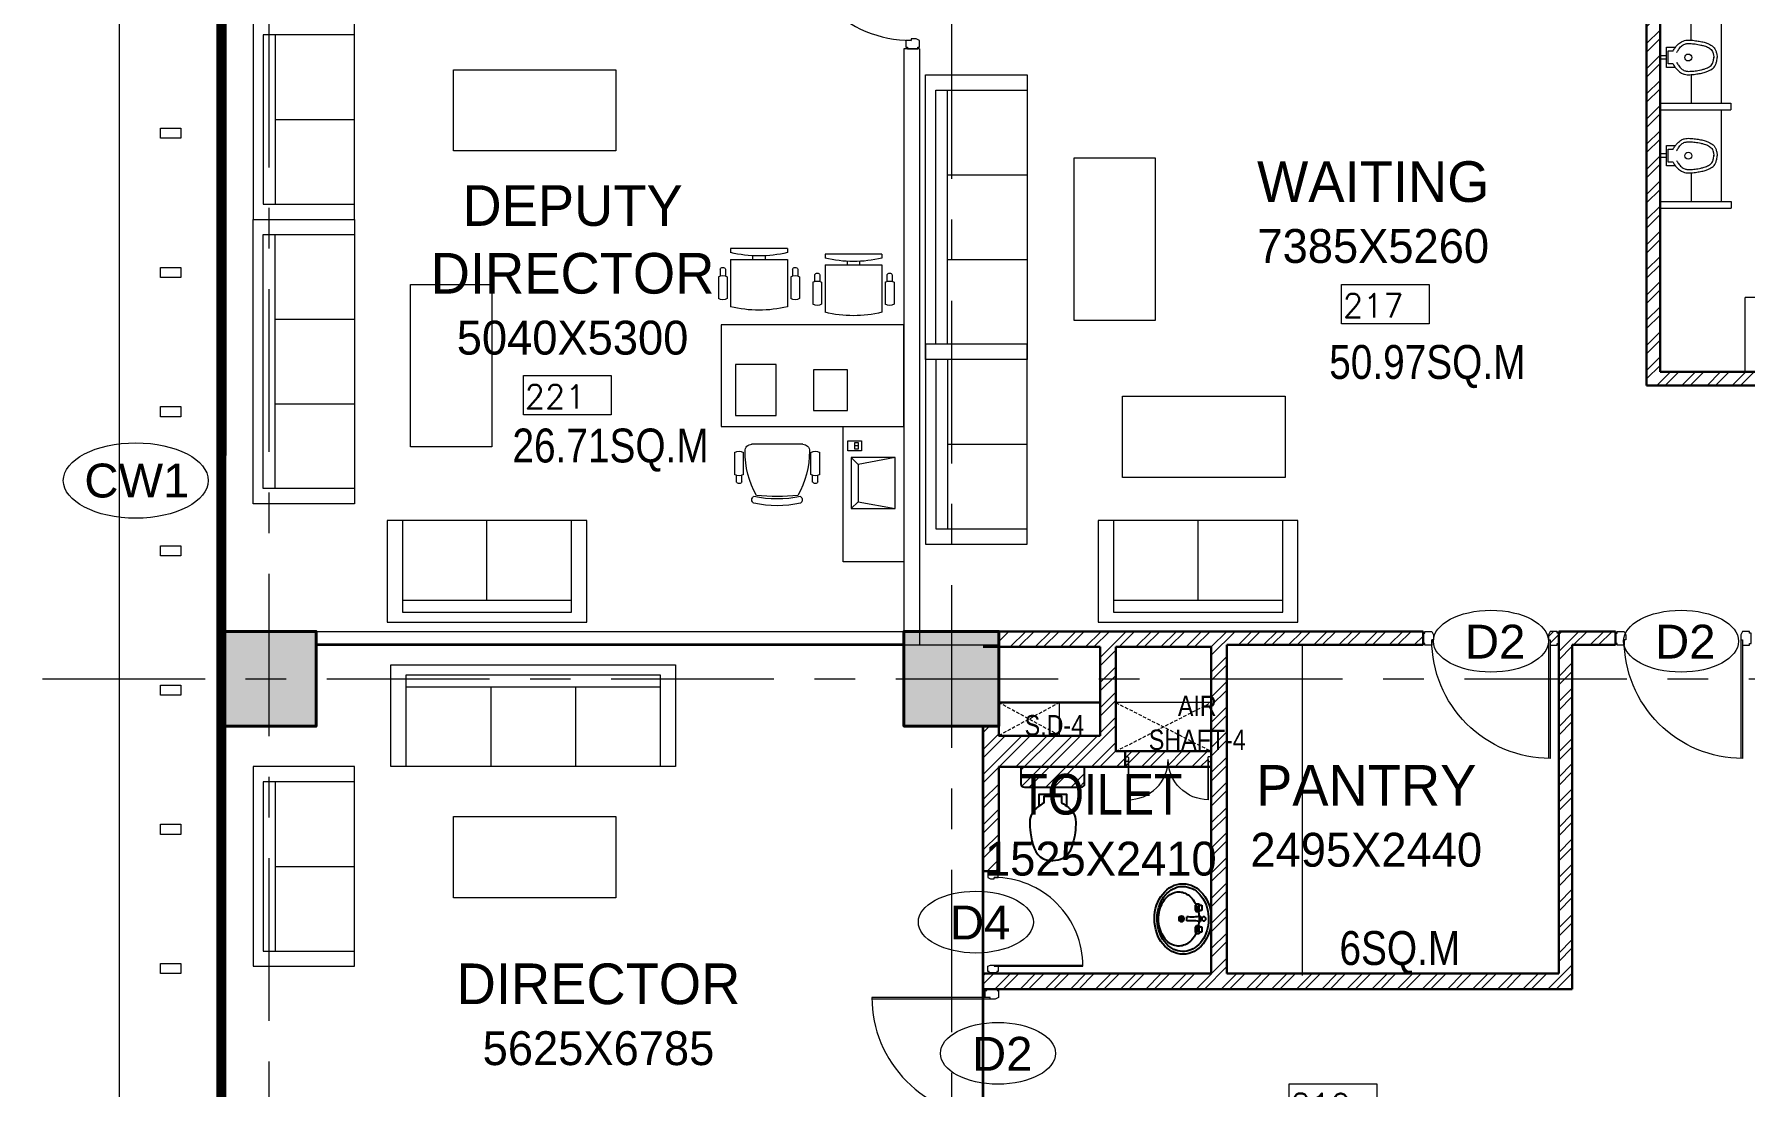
# Model space of a CAD drawing. Header units: millimetres. Extents: x 24487468 to 24959437, y -333213 to 842934.
# Drawn here: x 24713975 to 24726606, y 68689 to 76459 of the extents above; entities that cross this region are included whole.
import ezdxf

# ---------------------------------------------------------------- set-up
doc = ezdxf.new("R2010")
doc.units = ezdxf.units.MM
doc.header["$MEASUREMENT"] = 0
for name, pattern in [('Centreline', [21, 12, -3, 3, -3]), ('DASHED2', [0.375, 0.25, -0.125]), ('HIDDEN', [0.375, 0.25, -0.125])]:
    doc.linetypes.add(name, pattern=pattern)
doc.layers.get('0').update_dxf_attribs({"lineweight": 5})
for name, color, linetype, lineweight in [('A 0.13 dw', 175, 'Continuous', 5), ('A 0.13furniture', 30, 'Continuous', 0), ('A 0.13parapet partition', 32, 'Continuous', 13), ('AREA', 7, 'Continuous', 5), ('COLUMN', 12, 'Continuous', 40), ('FALSE CEILING', 7, 'Continuous', 35), ('Fixture', 181, 'Continuous', 9), ('HACTH', 8, 'Continuous', 0), ('hatch', 9, 'Continuous', 0), ('p1 plan grid lck', 6, 'Continuous', 5), ('room number', 99, 'Continuous', 20), ('text', 7, 'Continuous', 15), ('TEXT ROOM', 3, 'Continuous', 15), ('wall', 53, 'Continuous', 15), ('Wall1', 37, 'Continuous', 30), ('WALL2', 4, 'Continuous', 15), ('win shutters', 140, 'Continuous', 25)]:
    doc.layers.add(name, color=color, linetype=linetype, lineweight=lineweight)
doc.layers.add('A-BTEXT', color=57, linetype='Continuous')
doc.styles.add('arial', font='times.ttf')
doc.styles.add('ATTR', font='romans.shx', dxfattribs={"width": 0.8, "height": 0.48})
doc.styles.add('LABEL', font='arial.ttf', dxfattribs={"height": 18})
doc.styles.add('ordinary', font='arial.ttf')
doc.styles.add('ROMANS', font='romans__.ttf')
doc.styles.add('Tahoma', font='technic_.ttf')

# ---------------------------------------------------------------- blocks, each defined once
blk = doc.blocks.new('column 350')
at = {"layer": 'COLUMN', "ltscale": 100}
h = blk.add_hatch(color=256, dxfattribs=at)
h.dxf.hatch_style = 1
h.paths.add_polyline_path([(1327.5, 1037.5), (627.5, 1037.5), (627.5, 337.5), (1327.5, 337.5)])
blk.add_lwpolyline([(627.5, 1037.5), (1327.5, 1037.5), (1327.5, 337.5), (627.5, 337.5)], close=True, dxfattribs=at)
blk = doc.blocks.new('s11')
at = {"layer": 'A 0.13furniture'}
for p, q in [((-1363, 675), (-1363, 0)), ((-113, 675), (-1363, 675)), ((-113, 0), (-113, 675)), ((-1363, 587), (-1363, 0)), ((-113, 587), (-1363, 587)), ((-738, 587), (-738, 0))]:
    blk.add_line(p, q, dxfattribs=at)
blk.add_lwpolyline([(0, 0), (0, 750), (-1475, 750), (-1475, 0)], close=True, dxfattribs=at)
at = {"layer": 'A 0.13furniture', "style": 'ATTR', "text_generation_flag": 4, "width": 0.8, "flags": 9}
blk.add_attdef('ESTCODE', (0, 750), '', height=0.42, rotation=180, dxfattribs=at)
blk = doc.blocks.new("84'' Sofa-flat-3-flat-1")
at = {"layer": 'A 0.13furniture'}
for p, q in [((-1987.5, -75), (-1987.5, -749.999925)), ((-112.5, -75), (-1987.5, -75)), ((-112.5, -749.999925), (-112.5, -75)), ((-112.5, -162.5), (-1987.5, -162.5)), ((-1362.5, -162.5), (-1362.5, -749.999925)), ((-737.5, -162.5), (-737.5, -749.999925))]:
    blk.add_line(p, q, dxfattribs=at)
blk.add_lwpolyline([(0, -749.999925), (0, 0), (-2100, 0), (-2100, -749.999925)], close=True, dxfattribs=at)
at = {"layer": 'A 0.13furniture', "style": 'ATTR', "text_generation_flag": 4, "width": 0.8, "flags": 9}
blk.add_attdef('ESTCODE', (0, 0), '', height=0.42, rotation=180, dxfattribs=at)
blk = doc.blocks.new('Door1000-flat-3')
at = {"layer": 'A 0.13 dw'}
for p, q in [((-38, 0), (-38, -12)), ((38, 0), (-38, 0)), ((-38, -12), (-50, -12)), ((-50, -12), (-50, -63)), ((-50, -63), (-25, -75)), ((-25, -75), (12, -75)), ((12, -75), (12, -63)), ((12, -63), (50, -63)), ((38, -12), (38, 0)), ((50, -12), (38, -12)), ((50, -63), (50, -12)), ((-50, -937), (-25, -925)), ((-50, -988), (-50, -937)), ((-38, -988), (-50, -988)), ((-38, -1000), (-38, -988)), ((38, -1000), (-38, -1000)), ((-25, -925), (12, -925)), ((12, -925), (12, -937)), ((12, -925), (886, -925)), ((12, -937), (50, -937)), ((12, -937), (886, -937)), ((50, -988), (38, -988)), ((38, -988), (38, -1000)), ((50, -937), (50, -988))]:
    blk.add_line(p, q, dxfattribs=at)
blk.add_lwpolyline([(886, -937), (886, -937, 0.414214), (12, -63)], format="xyb", dxfattribs=at)
blk = doc.blocks.new('*U36')
at = {"layer": 'room number'}
blk.add_lwpolyline([(45.9, 40.4), (45.9, 240.4), (490.9, 240.4), (490.9, 40.4)], close=True, dxfattribs=at)
at = {"layer": 'room number', "style": 'ROMANS'}
blk.add_attdef('ROOM_NUM', (53.1, 72.5), '', height=120, dxfattribs=at)
blk = doc.blocks.new('eg e-flat-1')
at = {"layer": 'Fixture'}
for p, q in [((-349, 195), (-349, -355)), ((851, 195), (851, -355)), ((269, -41), (232, -41)), ((251, -59), (251, -22)), ((851, -355), (-349, -355))]:
    blk.add_line(p, q, dxfattribs=at)
at = {"layer": 'Fixture', "linetype": 'Continuous'}
for points in [[(475, -48, 0.117634), (461, 21, 0.104469), (414, 84, 0.090016), (344, 126, 0.08192), (256, 144, 0.08192), (168, 132, 0.090016), (96, 95, 0.104469), (44, 35, 0.117634), (26, -33, 0.117634), (40, -102, 0.104469), (87, -166, 0.090016), (157, -207, 0.08192), (245, -225, 0.08192), (333, -213, 0.090016), (405, -176, 0.104469), (457, -116, 0.117634)], [(458, -44, 0.118622), (444, 19, 0.104678), (399, 76, 0.089562), (334, 113, 0.081185), (253, 128, 0.081185), (171, 116, 0.089562), (106, 80, 0.104678), (59, 25, 0.118622), (43, -38, 0.118622), (57, -100, 0.104678), (102, -157, 0.089562), (167, -194, 0.081185), (248, -209, 0.081185), (330, -197, 0.089562), (396, -162, 0.104678), (442, -106, 0.118622)], [(387, -42, 0.118283), (377, -1, 0.104607), (348, 37, 0.089718), (305, 61, 0.081436), (252, 70, 0.081436), (198, 62, 0.089718), (155, 39, 0.104607), (124, 2, 0.118283), (114, -39, 0.118283), (124, -80, 0.104607), (153, -118, 0.089718), (196, -142, 0.081436), (249, -152, 0.081436), (303, -143, 0.089718), (346, -120, 0.104607), (377, -83, 0.118283)]]:
    blk.add_lwpolyline(points, format="xyb", close=True, dxfattribs=at)
at = {"layer": 'Fixture'}
for radius in [27.6, 18.4]:
    blk.add_circle((251, -41), radius, dxfattribs=at)
blk = doc.blocks.new('URINAL-flat-2-flat-1')
at = {"layer": 'Fixture'}
for p, q in [((34898, -102606), (34898, -102366)), ((34889, -102468), (34850, -102468)), ((34850, -102492), (34889, -102492))]:
    blk.add_line(p, q, dxfattribs=at)
for points in [[(34803, -102431, 0.015307), (34788, -102408, 0.030235), (34770, -102387, 0.085356), (34740, -102364, 0.063817), (34717, -102355, 0.036492), (34698, -102352, 0.026744), (34678, -102352, 0.018274), (34658, -102353, 0.011125), (34636, -102356, 0.014084), (34600, -102362, 0.025138), (34565, -102370, 0.031939), (34540, -102380, 0.032616), (34523, -102389, 0.107254), (34494, -102415, 0.068619), (34485, -102434, 0.025503), (34482, -102447, 0.015887), (34479, -102459, 0.009468), (34476, -102479)], [(34777, -102444, 0.008503), (34763, -102422, 0.017924), (34752, -102408, 0.030377), (34741, -102396, 0.126288), (34715, -102381, 0.028405), (34706, -102379, 0.02339), (34696, -102377, 0.02717), (34679, -102377, 0.018325), (34660, -102378, 0.011123), (34640, -102380, 0.018446), (34598, -102387, 0.021502), (34573, -102394, 0.022313), (34555, -102400, 0.029677), (34540, -102407, 0.038753), (34528, -102415, 0.155552), (34509, -102442, 0.025477), (34506, -102452, 0.015887), (34504, -102463, 0.009489), (34501, -102482)], [(34803, -102528, -0.015299), (34787, -102551, -0.030229), (34770, -102572, -0.085355), (34740, -102595, -0.063823), (34717, -102604, -0.036496), (34698, -102607, -0.026747), (34678, -102607, -0.018276), (34657, -102606, -0.011126), (34636, -102603, -0.014084), (34600, -102597, -0.025138), (34565, -102589, -0.031939), (34540, -102579, -0.032616), (34523, -102570, -0.107254), (34494, -102543, -0.068619), (34485, -102524, -0.025503), (34482, -102512, -0.015887), (34479, -102499, -0.009468), (34476, -102479)], [(34777, -102515, -0.008503), (34762, -102537, -0.017924), (34752, -102551, -0.030377), (34741, -102563, -0.126288), (34715, -102578, -0.028405), (34706, -102580, -0.02339), (34696, -102582, -0.02717), (34679, -102582, -0.018325), (34660, -102581, -0.011123), (34640, -102579, -0.018446), (34598, -102571, -0.021502), (34573, -102565, -0.022313), (34555, -102559, -0.029677), (34540, -102552, -0.038753), (34528, -102543, -0.155552), (34509, -102516, -0.025477), (34506, -102507, -0.015887), (34504, -102495, -0.009489), (34501, -102476)]]:
    blk.add_lwpolyline(points, format="xyb", dxfattribs=at)
for points in [[(34786, -102405), (34850, -102405), (34850, -102555), (34785, -102555)], [(34803, -102431), (34839, -102431), (34839, -102528), (34803, -102528)]]:
    blk.add_lwpolyline(points, dxfattribs=at)
blk.add_circle((34690, -102479), 25.6, dxfattribs=at)
blk = doc.blocks.new('md1')
at = {"layer": 'A 0.13 dw'}
for p, q in [((-924, 1799), (-936, 1799)), ((-936, 1799), (-936, 1748)), ((-936, 1748), (-911, 1736)), ((-924, 1811), (-924, 1799)), ((-848, 1811), (-924, 1811)), ((-911, 1736), (-874, 1736)), ((-874, 1736), (-874, 1748)), ((-874, 1748), (-836, 1748)), ((-874, 1748), (0, 1748)), ((-874, 1736), (0, 1736)), ((-848, 1799), (-848, 1811)), ((-836, 1799), (-848, 1799)), ((-836, 1748), (-836, 1799)), ((-936, 0), (-911, 12)), ((-936, -51), (-936, 0)), ((-911, 12), (-874, 12)), ((-874, 12), (-874, 0)), ((-874, 12), (0, 12)), ((-874, 0), (-836, 0)), ((-874, 0), (0, 0)), ((-836, 0), (-836, -51)), ((-924, -51), (-936, -51)), ((-924, -63), (-924, -51)), ((-848, -63), (-924, -63)), ((-836, -51), (-848, -51)), ((-848, -51), (-848, -63))]:
    blk.add_line(p, q, dxfattribs=at)
for points in [[(0, 1748), (0, 1748, -0.414214), (-874, 874)], [(0, 0), (0, 0, 0.414214), (-874, 874)]]:
    blk.add_lwpolyline(points, format="xyb", dxfattribs=at)
blk = doc.blocks.new('toiletss')
at = {"ltscale": 100}
h = blk.add_hatch(dxfattribs=at)
h.set_pattern_fill('ANSI32', color=256, scale=350)
h.set_pattern_definition([(45, (24728056.86, 75780.51), (-92.808, 92.808), []), (45, (24728118.73, 75780.51), (-92.808, 92.808), [])])
h.paths.add_polyline_path([(24730644, 77581), (24725470, 77581), (24725470, 73981), (24727398, 73981), (24727398, 74081), (24725570, 74081), (24725570, 77466), (24726920, 77466), (24726920, 75836), (24727035, 75836), (24727035, 77466), (24727546, 77466), (24728514, 77466), (24728514, 77066), (24727785, 77066), (24727785, 76951), (24728399, 76951), (24728399, 75951), (24727785, 75951), (24727785, 75836), (24728399, 75836), (24728399, 73981), (24728629, 73981), (24728629, 75836), (24728779, 75836), (24728779, 75951), (24728629, 75951), (24728629, 77351), (24729529, 77351), (24729529, 75836), (24729644, 75836), (24729644, 77351), (24730544, 77351), (24730544, 75951), (24730394, 75951), (24730394, 75836), (24730544, 75836), (24730544, 74081), (24729629, 74081), (24729629, 73981), (24730644, 73981)])
at = {"layer": 'A 0.13parapet partition', "linetype": 'Continuous', "extrusion": (-7.45024e-07, 7.45024e-07, 1)}
for p, q in [((24725570, 76791, 0), (24726094, 76791, 0)), ((24725570, 76741, 0), (24726094, 76741, 0)), ((24725568, 76066, 0), (24726092, 76066, 0)), ((24725568, 76016, 0), (24726092, 76016, 0)), ((24725570, 75340), (24726094, 75340, 0)), ((24725570, 75290, 0), (24726094, 75290, 0))]:
    blk.add_line(p, q, dxfattribs=at)
at = {"layer": 'A 0.13parapet partition', "linetype": 'Continuous'}
for p, q in [((24726094, 76741, 0), (24726094, 76791, 0)), ((24726092, 76066, 0), (24726092, 76016, 0)), ((24726094, 75340, 0), (24726094, 75290, 0))]:
    blk.add_line(p, q, dxfattribs=at)
at = {"layer": 'Fixture', "extrusion": (-7.45024e-07, 7.45024e-07, 1)}
for p, q in [((24726024, 76791, 0), (24726024, 77466)), ((24725799, 76530, 0), (24725799, 76741, 0)), ((24726024, 76066, 0), (24726024, 76741, 0)), ((24726024, 75341, 0), (24726024, 76016, 0))]:
    blk.add_line(p, q, dxfattribs=at)
at = {"layer": 'Fixture', "extrusion": (-7.45024e-07, -7.45024e-07, 1)}
for p, q in [((24725799, 77000, 0), (24725799, 76790, 0)), ((24725799, 76275, 0), (24725799, 76065, 0)), ((24725799, 75550, 0), (24725799, 75340, 0))]:
    blk.add_line(p, q, dxfattribs=at)
at = {"layer": 'HACTH', "linetype": 'DASHED2', "ltscale": 100}
for p, q in [((24727035, 77466), (24727546, 77066)), ((24727035, 77066), (24727546, 77466)), ((24728186, 77066), (24728514, 77466)), ((24728514, 77066), (24728186, 77466))]:
    blk.add_line(p, q, dxfattribs=at)
for points in [[(24727035, 77466), (24727546, 77466), (24727546, 77066), (24727035, 77066)], [(24728186, 77466), (24728186, 77066), (24728514, 77066), (24728514, 77466)]]:
    blk.add_lwpolyline(points, close=True, dxfattribs=at)
at = {"layer": 'Wall1', "ltscale": 100}
for p, q in [((24725470, 77581), (24725470, 73981)), ((24725470, 77581), (24730644, 77581)), ((24730644, 73981), (24730644, 77581)), ((24725570, 77466), (24725570, 74081)), ((24725570, 77466), (24726920, 77466)), ((24726920, 75836), (24726920, 77466)), ((24727035, 75836), (24727035, 77466)), ((24727035, 77466), (24728514, 77466)), ((24728514, 77466), (24728514, 77066)), ((24728629, 75951), (24728629, 77351)), ((24728629, 77351), (24729529, 77351)), ((24728629, 77351), (24728629, 75951)), ((24729529, 75836), (24729529, 77351)), ((24729644, 75836), (24729644, 77351)), ((24729644, 77351), (24730544, 77351)), ((24730544, 75951), (24730544, 77351)), ((24728514, 77066), (24727035, 77066)), ((24728399, 77066), (24728399, 77066)), ((24728399, 76951), (24728399, 75951)), ((24727035, 75951), (24727035, 75951)), ((24728399, 75951), (24727785, 75951)), ((24727785, 75836), (24727785, 75951)), ((24728629, 75951), (24728779, 75951)), ((24728779, 75836), (24728779, 75951)), ((24730394, 75836), (24730394, 75951)), ((24730394, 75951), (24730544, 75951)), ((24727035, 75836), (24726920, 75836)), ((24728399, 75836), (24727785, 75836)), ((24728399, 75836), (24728399, 73981)), ((24728629, 75836), (24728779, 75836)), ((24728629, 75836), (24728629, 73981)), ((24729529, 75836), (24729644, 75836)), ((24730394, 75836), (24730544, 75836)), ((24730544, 74081), (24730544, 75836)), ((24725570, 74081), (24727398, 74081)), ((24727398, 74081), (24727398, 73981)), ((24728514, 74081), (24728514, 74081)), ((24729629, 74081), (24730544, 74081)), ((24729629, 74081), (24729629, 73981)), ((24725470, 73981), (24727398, 73981)), ((24728399, 73981), (24728629, 73981)), ((24728514, 73981), (24728629, 73981)), ((24729629, 73981), (24730644, 73981))]:
    blk.add_line(p, q, dxfattribs=at)
at = {"layer": 'Wall1'}
for p, q in [((24727785, 76951), (24727785, 77066)), ((24728399, 76951), (24727035, 76951))]:
    blk.add_line(p, q, dxfattribs=at)
at = {"layer": 'A 0.13 dw', "yscale": 0.7499724901504765, "zscale": 0.7499724901504765}
for p, xscale, rotation in [((24727785, 75878), -0.7499724901504765, 270), ((24728779, 75878), 0.7499724901504765, 90), ((24730394, 75878), -0.7499724901504765, 270)]:
    blk.add_blockref('Door1000-flat-3', p, dxfattribs=dict(at, xscale=xscale, rotation=rotation))
at = {"layer": 'A 0.13 dw', "rotation": 90}
blk.add_blockref('Door1000-flat-3', (24727399, 74033), dxfattribs=at)
at = {"layer": 'A 0.13 dw', "xscale": -1, "rotation": 270}
blk.add_blockref('Door1000-flat-3', (24729629, 74033), dxfattribs=at)
at = {"layer": 'Fixture', "extrusion": (-7.45024e-07, 7.45024e-07, 1), "rotation": 180.0000026638957}
for p in [(24760468, -25352, -18), (24760468, -26077, -18), (24760468, -26802, -18)]:
    blk.add_blockref('URINAL-flat-2-flat-1', p, dxfattribs=at)
at = {"layer": 'wall', "rotation": 270}
blk.add_blockref('eg e-flat-1', (24730349, 74941), dxfattribs=at)
at = {"layer": 'wall', "xscale": -1, "rotation": 180}
blk.add_blockref('eg e-flat-1', (24726548, 74275), dxfattribs=at)
at = {"layer": 'WALL2', "xscale": -0.4001994771859112, "yscale": 0.4001994771859112, "zscale": 0.4001994771859112, "rotation": 90}
blk.add_blockref('md1', (24727760, 76655), dxfattribs=at)
blk = doc.blocks.new('Production Armchair 1-flat-3-flat-1')
at = {"layer": 'A 0.13furniture'}
for p, q in [((175, 302), (224, 302)), ((175, 262), (225, 262)), ((231, 315), (393, 315)), ((231, 250), (393, 250)), ((454, 189), (454, -188)), ((231, -248), (393, -248)), ((175, -261), (225, -261)), ((175, -300), (224, -300)), ((231, -313), (393, -313))]:
    blk.add_line(p, q, dxfattribs=at)
for centre, radius, start, end in [((185, 282), 21.8, 114.8953, 245.3358), ((284, 282), 62.8, 148.9511, 211.0489), ((340, 282), 62.8, 328.9511, 31.0489), ((804, 0), 804, 167.6021, 192.3979), ((44, 156), 30.3, 34.2916, 145.7084), ((854, 0), 804, 167.6021, 192.3979), ((1965, 0), 1896, 175.3453, 184.606), ((402, -433), 672, 89.8784, 119.0931), ((405, 190), 48.9, 359.252, 92.1864), ((44, -156), 30.3, 214.2902, 325.7098), ((402, 435), 672, 240.894, 270.1219), ((284, -281), 62.8, 148.9511, 211.0489), ((340, -281), 62.8, 328.9511, 31.0489), ((405, -188), 48.9, 267.8132, 0.748), ((185, -280), 21.8, 114.6645, 245.1044)]:
    blk.add_arc(centre, radius, start, end, dxfattribs=at)
at = {"layer": 'A 0.13furniture', "style": 'ATTR', "text_generation_flag": 4, "width": 0.8, "flags": 9}
blk.add_attdef('ESTCODE', (0, 0), '', height=0.126, rotation=270, dxfattribs=at)
blk = doc.blocks.new('Executive Armchair 1-flat-5-flat-1')
at = {"layer": 'A 0.13furniture'}
for p, q in [((-207.9205, 299.7425), (-369.9195, 299.7425)), ((-152.609, 286.8125), (-201.71775, 286.7925)), ((-80.00175, 209.8875), (-430.05475, 209.8875)), ((-207.9205, 234.94), (-369.9195, 234.94)), ((-152.68875, 247.275), (-200.6105, 247.28)), ((-80.00175, -209.89), (-80.00175, 209.8875)), ((0, 210), (-30.0025, 210)), ((0, 210), (0, -210)), ((-53.85975, 45), (-80.00175, 45)), ((-80.00175, -45), (-53.8405, -45)), ((-80.00175, -209.89), (-430.001, -209.89)), ((-207.9205, -234.9425), (-369.9195, -234.9425)), ((-152.68875, -247.2775), (-200.6105, -247.2825)), ((0, -210), (-30.0025, -210)), ((-207.9205, -299.745), (-369.9195, -299.745)), ((-152.609, -286.815), (-201.71775, -286.795))]:
    blk.add_line(p, q, dxfattribs=at)
for centre, radius, start, end in [((-316.09875, 267.3425), 62.82115, 148.951400001, 211.048700002), ((-261.74125, 267.3425), 62.82123, 328.951400001, 31.04859), ((-161.7745, 267.0625), 21.77348, 294.664000001, 65.104889999), ((439.44675, 0.11), 894.44925, 166.435999999, 193.5788), ((839.5795, 0), 894.58, 166.423299999, 193.576700001), ((-316.099, -267.3425), 62.821, 148.951299998, 211.048700002), ((-261.741, -267.3425), 62.821, 328.951299998, 31.04867), ((-161.7745, -267.065), 21.77342, 294.894900003, 65.336150001)]:
    blk.add_arc(centre, radius, start, end, dxfattribs=at)
at = {"layer": 'A 0.13furniture', "style": 'ATTR', "text_generation_flag": 4, "width": 0.8, "flags": 9}
blk.add_attdef('ESTCODE', (0, 0), '', height=0.1199, rotation=90, dxfattribs=at)
blk = doc.blocks.new('Executive Armchair 1-flat-6-flat-1')
at = {"layer": 'A 0.13furniture'}
for p, q in [((-207.9205, 299.7425), (-369.9195, 299.7425)), ((-152.609, 286.8125), (-201.71775, 286.7925)), ((-80.00175, 209.8875), (-430.05475, 209.8875)), ((-207.9205, 234.94), (-369.9195, 234.94)), ((-152.68875, 247.275), (-200.6105, 247.28)), ((-80.00175, -209.89), (-80.00175, 209.8875)), ((0, 210), (-30.0025, 210)), ((0, 210), (0, -210)), ((-53.85975, 45), (-80.00175, 45)), ((-80.00175, -45), (-53.8405, -45)), ((-80.00175, -209.89), (-430.001, -209.89)), ((-207.9205, -234.9425), (-369.9195, -234.9425)), ((-152.68875, -247.2775), (-200.6105, -247.2825)), ((0, -210), (-30.0025, -210)), ((-207.9205, -299.745), (-369.9195, -299.745)), ((-152.609, -286.815), (-201.71775, -286.795))]:
    blk.add_line(p, q, dxfattribs=at)
for centre, radius, start, end in [((-316.09875, 267.3425), 62.82115, 148.951400001, 211.048700002), ((-261.74125, 267.3425), 62.82123, 328.951400001, 31.04859), ((-161.7745, 267.0625), 21.77348, 294.664000001, 65.104889999), ((439.44675, 0.11), 894.44925, 166.435999999, 193.5788), ((839.5795, 0), 894.58, 166.423299999, 193.576700001), ((-316.099, -267.3425), 62.821, 148.951299998, 211.048700002), ((-261.741, -267.3425), 62.821, 328.951299998, 31.04867), ((-161.7745, -267.065), 21.77342, 294.894900003, 65.336150001)]:
    blk.add_arc(centre, radius, start, end, dxfattribs=at)
at = {"layer": 'A 0.13furniture', "style": 'ATTR', "text_generation_flag": 4, "width": 0.8, "flags": 9}
blk.add_attdef('ESTCODE', (0, 0), '', height=0.1199, rotation=90, dxfattribs=at)
blk = doc.blocks.new('ASD-flat-1-flat-1')
at = {"layer": 'A 0.13furniture'}
for p, q in [((552383, -73628), (551383, -73628)), ((551383, -73628), (551383, -74078)), ((551777, -74017), (551777, -73692)), ((551827, -73967), (551777, -73692)), ((551777, -73692), (552152, -73692)), ((552152, -73692), (552102, -73967)), ((552152, -73692), (552152, -74017)), ((551777, -74017), (551827, -73967)), ((552152, -74017), (551777, -74017)), ((552102, -73967), (551827, -73967)), ((552102, -73967), (552152, -74017)), ((552202, -73942), (552202, -74042)), ((552277, -73942), (552202, -73942)), ((552214, -73967), (552214, -73992)), ((552264, -73967), (552214, -73967)), ((552214, -73992), (552264, -73992)), ((552239, -73967), (552239, -73992)), ((552264, -73992), (552264, -73967)), ((552277, -74042), (552277, -73942)), ((551383, -74078), (552383, -74078)), ((552202, -74042), (552277, -74042))]:
    blk.add_line(p, q, dxfattribs=at)
for points in [[(553133, -73628), (553133, -74978), (552383, -74978), (552383, -73628)], [(552801, -74296), (552501, -74296), (552501, -74046), (552801, -74046)], [(552839, -74871), (552464, -74871), (552464, -74571), (552839, -74571)]]:
    blk.add_lwpolyline(points, close=True, dxfattribs=at)
for name, p in [('Executive Armchair 1-flat-6-flat-1', (553655, -74001)), ('Production Armchair 1-flat-3-flat-1', (551797, -74565)), ('Executive Armchair 1-flat-5-flat-1', (553696, -74699))]:
    blk.add_blockref(name, p, dxfattribs=at)
at = {"layer": 'A 0.13furniture', "style": 'ATTR', "width": 0.8, "flags": 9}
blk.add_attdef('ESTCODE', (551777, -73692), '', height=0.00147, dxfattribs=at)
blk = doc.blocks.new('charpi western plan with cistern')
at = {"linetype": 'Continuous'}
for p, q in [((-16, 202), (-16, 150)), ((16, 150), (16, 202))]:
    blk.add_line(p, q, dxfattribs=at)
for points in [[(100, 288), (100, 202), (-100, 202), (-100, 288)], [(65, 265), (65, 217), (-65, 217), (-65, 265)]]:
    blk.add_lwpolyline(points, dxfattribs=at)
blk.add_lwpolyline([(235, 125, 0.414214), (210, 150), (210, 150), (-210, 150), (-210, 150, 0.414214), (-235, 125), (-235, 125), (-235, 0), (235, 0)], format="xyb", close=True, dxfattribs=at)
for points in [[(-65, 265), (-153, 341), (-164, 486), (-73, 677), (0, 694)], [(65, 265), (153, 341), (165, 486), (73, 677), (0, 694)]]:
    blk.add_spline(points, degree=3)
blk = doc.blocks.new('sdtgkljb m')
at = {"layer": 'A-BTEXT'}
for p, q in [((1275.93, 1572.36), (1275.94, 1574.36)), ((1276.43, 1572.36), (1275.93, 1572.36)), ((1275.94, 1574.36), (1276.44, 1574.36)), ((1276.44, 1574.86), (1276.43, 1571.86)), ((1276.43, 1571.86), (1277.43, 1571.85)), ((1277.44, 1574.85), (1276.44, 1574.86)), ((1277.44, 1574.35), (1277.43, 1572.35)), ((1277.43, 1572.35), (1278.43, 1572.35)), ((1277.43, 1571.85), (1277.43, 1572.35)), ((1277.44, 1574.35), (1277.44, 1574.85)), ((1278.44, 1574.35), (1277.44, 1574.35)), ((1278.43, 1572.35), (1278.44, 1574.35)), ((1270.14, 1569.35), (1270.84, 1568.64)), ((1271.02, 1570.13), (1270.15, 1569.27)), ((1270.25, 1569.77), (1271.27, 1568.74)), ((1271.38, 1569.96), (1270.32, 1568.91)), ((1270.51, 1570.04), (1271.54, 1569.01)), ((1271.6, 1569.65), (1270.63, 1568.69)), ((1270.94, 1570.14), (1271.64, 1569.44)), ((1271.59, 1569.11), (1271.17, 1568.69)), ((1272.92, 1570.12), (1272.92, 1568.62)), ((1275.9, 1564.36), (1275.91, 1566.36)), ((1275.91, 1566.36), (1276.41, 1566.36)), ((1276.41, 1566.86), (1276.4, 1563.86)), ((1277.41, 1566.85), (1276.41, 1566.86)), ((1277.41, 1566.35), (1277.4, 1564.35)), ((1277.41, 1566.35), (1277.41, 1566.85)), ((1278.41, 1566.35), (1277.41, 1566.35)), ((1277.92, 1568.35), (1277.92, 1570.35)), ((1277.92, 1569.6), (1277.92, 1569.1)), ((1278.42, 1569.6), (1277.92, 1569.6)), ((1277.92, 1569.1), (1278.42, 1569.1)), ((1278.4, 1564.35), (1278.41, 1566.35)), ((1278.42, 1569.1), (1278.42, 1569.6)), ((1276.4, 1564.36), (1275.9, 1564.36)), ((1276.4, 1563.86), (1277.4, 1563.85)), ((1277.4, 1563.85), (1277.4, 1564.35)), ((1277.4, 1564.35), (1278.4, 1564.35))]:
    blk.add_line(p, q, dxfattribs=at)
for centre, radius in [((1270.89, 1569.39), 1), ((1270.89, 1569.39), 0.75), ((1279.17, 1569.39), 0.75)]:
    blk.add_circle(centre, radius, dxfattribs=at)
for centre, start, end in [((1274.84, 1582.63), 261.27228, 284.08628), ((1274.76, 1556.1), 75.54745, 98.36168)]:
    blk.add_arc(centre, 12.66, start, end, dxfattribs=at)
at = {"layer": 'A-BTEXT', "extrusion": (0, 0, -1)}
blk.add_ellipse((1271.42, 1569.42), major_axis=(0.04, 13), ratio=0.807692, start_param=3.141593, end_param=9.424778, dxfattribs=at)
at = {"layer": 'A-BTEXT'}
for points, knots in [([(1271.38, 1557.42), (1270.64, 1557.42), (1269.9, 1557.53), (1268.13, 1558.07), (1267.12, 1558.63), (1265.28, 1560.15), (1264.46, 1561.13), (1263.13, 1563.38), (1262.62, 1564.66), (1261.99, 1567.38), (1261.86, 1568.81), (1262.02, 1571.64), (1262.3, 1573.04), (1263.22, 1575.62), (1263.86, 1576.8), (1265.42, 1578.8), (1266.33, 1579.63), (1268.3, 1580.83), (1269.35, 1581.21), (1271.5, 1581.5), (1272.59, 1581.41), (1274.69, 1580.77), (1275.71, 1580.22), (1277.54, 1578.7), (1278.36, 1577.73), (1279.7, 1575.48), (1280.21, 1574.19), (1280.85, 1571.48), (1280.97, 1570.05), (1280.82, 1567.22), (1280.55, 1565.82), (1279.63, 1563.24), (1278.99, 1562.06), (1277.44, 1560.05), (1276.53, 1559.22), (1274.56, 1558.02), (1273.5, 1557.64), (1272.08, 1557.44), (1271.73, 1557.42), (1271.38, 1557.42)], [0, 0, 0, 0, 0.239071, 0.239071, 0.587936, 0.587936, 0.9368, 0.9368, 1.285665, 1.285665, 1.63453, 1.63453, 1.983394, 1.983394, 2.332259, 2.332259, 2.681124, 2.681124, 3.029988, 3.029988, 3.378853, 3.378853, 3.727717, 3.727717, 4.076582, 4.076582, 4.425447, 4.425447, 4.774311, 4.774311, 5.123176, 5.123176, 5.472041, 5.472041, 5.820905, 5.820905, 6.16977, 6.16977, 6.283185, 6.283185, 6.283185, 6.283185]), ([(1269.89, 1559.42), (1269.17, 1559.43), (1268.46, 1559.57), (1267.05, 1560.14), (1266.35, 1560.58), (1265.06, 1561.76), (1264.46, 1562.51), (1263.47, 1564.23), (1263.07, 1565.22), (1262.54, 1567.32), (1262.41, 1568.44), (1262.43, 1570.67), (1262.59, 1571.78), (1263.16, 1573.86), (1263.58, 1574.83), (1264.61, 1576.52), (1265.22, 1577.24), (1266.53, 1578.38), (1267.23, 1578.79), (1268.65, 1579.32), (1269.37, 1579.44), (1270.8, 1579.4), (1271.51, 1579.24), (1272.92, 1578.63), (1273.61, 1578.17), (1274.89, 1576.96), (1275.48, 1576.2), (1276.45, 1574.44), (1276.83, 1573.44), (1277.33, 1571.33), (1277.44, 1570.2), (1277.38, 1567.98), (1277.21, 1566.87), (1276.6, 1564.8), (1276.17, 1563.85), (1275.12, 1562.19), (1274.5, 1561.49), (1273.18, 1560.39), (1272.47, 1559.99), (1271.14, 1559.53), (1270.51, 1559.42), (1269.89, 1559.42)], [0, 0, 0, 0, 0.316111, 0.316111, 0.632222, 0.632222, 0.948333, 0.948333, 1.264445, 1.264445, 1.580556, 1.580556, 1.896667, 1.896667, 2.212778, 2.212778, 2.528889, 2.528889, 2.845, 2.845, 3.161111, 3.161111, 3.477223, 3.477223, 3.793334, 3.793334, 4.109445, 4.109445, 4.425556, 4.425556, 4.741667, 4.741667, 5.057778, 5.057778, 5.373889, 5.373889, 5.690001, 5.690001, 6.006112, 6.006112, 6.283185, 6.283185, 6.283185, 6.283185])]:
    blk.add_open_spline(points, degree=3, knots=knots, dxfattribs=at)

msp = doc.modelspace()

# ---------------------------------------------------------------- hatches: boundary and pattern name
at = {"layer": 'hatch', "ltscale": 100}
h = msp.add_hatch(dxfattribs=at)
h.set_pattern_fill('ANSI32', color=256, scale=350)
h.set_pattern_definition([(45, (24723317.27, 70730.5), (-92.808, 92.808), []), (45, (24723379.15, 70730.5), (-92.808, 92.808), [])])
edge = h.paths.add_edge_path()
edge.add_line((24721961.6, 71935.5), (24722666.4, 71935.5))
edge.add_line((24722666.4, 71935.5), (24722666.4, 69949.5))
edge.add_ellipse((24722457, 69927.8), major_axis=(-0.8, 260.2), ratio=0.8076923, start_angle=264.91502, end_angle=274.63154, ccw=False)
edge.add_line((24722666.4, 69905.4), (24722666.4, 69525.5))
edge.add_line((24722666.4, 69525.5), (24720982.1, 69525.5))
edge.add_line((24720982.1, 69525.5), (24720982.1, 69410.5))
edge.add_line((24720982.1, 69410.5), (24721008.8, 69410.5))
edge.add_line((24721008.8, 69410.5), (24721008.8, 69410.5))
edge.add_line((24721008.8, 69410.5), (24721084.8, 69410.5))
edge.add_line((24721084.8, 69410.5), (24722781.4, 69410.5))
edge.add_line((24722781.4, 69410.5), (24725332.3, 69410.5))
edge.add_line((24725332.3, 69410.5), (24725332.3, 71950.5))
edge.add_line((24725332.3, 71950.5), (24725652.4, 71950.5))
edge.add_line((24725652.4, 71950.5), (24725652.4, 72050.5))
edge.add_line((24725652.4, 72050.5), (24725232.3, 72050.5))
edge.add_line((24725232.3, 72050.5), (24725232.3, 71961.3))
edge.add_line((24725232.3, 71961.3), (24725232.3, 71961.3))
edge.add_line((24725232.3, 71961.3), (24725232.3, 72037.3))
edge.add_line((24725232.3, 72037.3), (24725220.3, 72037.3))
edge.add_line((24725220.3, 72037.3), (24725220.3, 72049.3))
edge.add_line((24725220.3, 72049.3), (24725169.3, 72049.3))
edge.add_line((24725169.3, 72049.3), (24725157.3, 72024.3))
edge.add_line((24725157.3, 72024.3), (24725157.3, 71987.3))
edge.add_line((24725157.3, 71987.3), (24725169.3, 71987.3))
edge.add_line((24725169.3, 71987.3), (24725169.3, 71949.3))
edge.add_line((24725169.3, 71949.3), (24725220.3, 71949.3))
edge.add_line((24725220.3, 71949.3), (24725220.3, 71961.3))
edge.add_line((24725220.3, 71961.3), (24725232.3, 71961.3))
edge.add_line((24725232.3, 71961.3), (24725232.3, 72037.3))
edge.add_line((24725232.3, 72037.3), (24725232.3, 72037.3))
edge.add_line((24725232.3, 72037.3), (24725232.3, 71961.3))
edge.add_line((24725232.3, 71961.3), (24725232.3, 69525.5))
edge.add_line((24725232.3, 69525.5), (24722781.4, 69525.5))
edge.add_line((24722781.4, 69525.5), (24722781.4, 71950.5))
edge.add_line((24722781.4, 71950.5), (24724231.5, 71950.5))
edge.add_line((24724231.5, 71950.5), (24724231.5, 72050.5))
edge.add_line((24724231.5, 72050.5), (24722737.7, 72050.5))
edge.add_line((24722737.7, 72050.5), (24721097.2, 72050.5))
edge.add_line((24721097.2, 72050.5), (24721097.2, 71935.5))
edge.add_line((24721097.2, 71935.5), (24721846.6, 71935.5))
edge.add_line((24721846.6, 71935.5), (24721846.6, 71280.5))
edge.add_line((24721846.6, 71280.5), (24721097.2, 71280.5))
edge.add_line((24721097.2, 71280.5), (24721097.2, 71350.5))
edge.add_line((24721097.2, 71350.5), (24720982.2, 71350.5))
edge.add_line((24720982.2, 71350.5), (24720982.1, 70281))
edge.add_line((24720982.1, 70281), (24721026.2, 70281))
edge.add_line((24721026.2, 70281), (24721026.2, 70281))
edge.add_line((24721026.2, 70281), (24721083.2, 70281))
edge.add_line((24721083.2, 70281), (24721097.1, 70281))
edge.add_line((24721097.1, 70281), (24721097.2, 71050.5))
edge.add_line((24721097.2, 71050.5), (24721731.6, 71050.5))
edge.add_line((24721731.6, 71050.5), (24721731.6, 71050.5))
edge.add_line((24721731.6, 71050.5), (24721261.6, 71050.5))
edge.add_line((24721261.6, 71050.5), (24721261.6, 70925.5))
edge.add_arc((24721286.6, 70925.5), 25, 180.00026, 270.00026)
edge.add_line((24721286.6, 70900.5), (24721706.6, 70900.5))
edge.add_arc((24721706.6, 70925.5), 25, 270.00026, 360.00026)
edge.add_line((24721731.6, 70925.5), (24721731.6, 71050.5))
edge.add_line((24721731.6, 71050.5), (24721261.6, 71050.5))
edge.add_line((24721261.6, 71050.5), (24721261.6, 71050.5))
edge.add_line((24721261.6, 71050.5), (24721731.6, 71050.5))
edge.add_line((24721731.6, 71050.5), (24722052.2, 71050.5))
edge.add_line((24722052.2, 71050.5), (24722052.2, 71091))
edge.add_line((24722052.2, 71091), (24722034.9, 71091))
edge.add_line((24722034.9, 71091), (24722030.8, 71095.1))
edge.add_line((24722030.8, 71095.1), (24722030.8, 71120.9))
edge.add_line((24722030.8, 71120.9), (24722034.9, 71120.9))
edge.add_line((24722034.9, 71120.9), (24722034.9, 71124.9))
edge.add_line((24722034.9, 71124.9), (24722052.2, 71124.9))
edge.add_line((24722052.2, 71124.9), (24722056.3, 71116.5))
edge.add_line((24722056.3, 71116.5), (24722056.3, 71103.9))
edge.add_line((24722056.3, 71103.9), (24722056.2, 71050.5))
edge.add_line((24722056.2, 71050.5), (24722343.5, 71050.5))
edge.add_arc((24722052.2, 71103.9), 296.2, 349.61055, 360.00785)
edge.add_arc((24722644.5, 71103.9), 296.2, 179.99215, 190.38945)
edge.add_line((24722353.2, 71050.5), (24722640.4, 71050.5))
edge.add_line((24722640.4, 71050.5), (24722640.4, 71103.9))
edge.add_line((24722640.4, 71103.9), (24722640.4, 71116.5))
edge.add_line((24722640.4, 71116.5), (24722644.5, 71124.9))
edge.add_line((24722644.5, 71124.9), (24722661.8, 71124.9))
edge.add_line((24722661.8, 71124.9), (24722661.8, 71120.9))
edge.add_line((24722661.8, 71120.9), (24722666.4, 71120.9))
edge.add_line((24722666.4, 71120.9), (24722666.4, 71165.5))
edge.add_line((24722666.4, 71165.5), (24721961.6, 71165.5))
edge.add_line((24721961.6, 71165.5), (24721961.6, 71935.5))

# ---------------------------------------------------------------- linework, layer by layer
at = {"layer": 'A 0.13furniture'}
msp.add_line((24723337.2, 71950.5), (24723337.2, 69510.5), dxfattribs=at)
for points in [[(24718270.9, 75597), (24717070.9, 75597), (24717070.9, 76197), (24718270.9, 76197)], [(24722253.6, 75545.5), (24722253.6, 74345.5), (24721653.6, 74345.5), (24721653.6, 75545.5)], [(24717354.4, 74611.9), (24717354.4, 73411.9), (24716754.4, 73411.9), (24716754.4, 74611.9)], [(24723211.9, 73186.1), (24722011.9, 73186.1), (24722011.9, 73786.1), (24723211.9, 73786.1)], [(24718270.9, 70083.6), (24717070.9, 70083.6), (24717070.9, 70683.6), (24718270.9, 70683.6)]]:
    msp.add_lwpolyline(points, close=True, dxfattribs=at)
at = {"layer": 'FALSE CEILING', "ltscale": 100}
msp.add_lwpolyline([(24720981.6, 70350.5), (24720981.6, 71350.5), (24720397.2, 71350.5), (24720397.2, 71950.5), (24716056.3, 71950.5), (24716056.3, 71350.5), (24715357.2, 71350.5), (24715357.2, 66050.5), (24716055.7, 66050.5), (24716055.7, 65050.5), (24720396.6, 65050.5), (24720396.6, 66050.5), (24720981.6, 66050.5), (24720981.6, 70350.5)], dxfattribs=at)
at = {"layer": 'HACTH', "linetype": 'HIDDEN', "ltscale": 100}
for p, q in [((24721546.6, 71525.5), (24721096.6, 71280.5)), ((24721546.6, 71280.5), (24721096.6, 71525.5)), ((24721961.6, 71525.5), (24722665.8, 71165.5)), ((24721961.6, 71165.5), (24722665.8, 71525.5))]:
    msp.add_line(p, q, dxfattribs=at)
at = {"layer": 'HACTH', "ltscale": 100}
for p, q in [((24721097.2, 71525.5), (24721607.2, 71525.5)), ((24722665.8, 71525.5), (24721961.6, 71525.5))]:
    msp.add_line(p, q, dxfattribs=at)
msp.add_lwpolyline([(24721546.6, 71525.5), (24721096.6, 71525.5), (24721096.6, 71280.5), (24721546.6, 71280.5)], close=True, dxfattribs=at)
at = {"layer": 'p1 plan grid lck', "linetype": 'Centreline', "ltscale": 100}
for p, q in [((24715706.8, 89276), (24715706.8, 42429)), ((24720747.7, 89191), (24720747.7, 42344)), ((24709836.3, 71700.5), (24762026.1, 71700.5))]:
    msp.add_line(p, q, dxfattribs=at)
at = {"layer": 'text', "ltscale": 100}
for centre, major_axis, ratio in [((24714725, 73163.8), (-535.1, 0), 0.5199659), ((24724731.9, 71978.2), (-424.8, 0), 0.5372842), ((24726135.6, 71978.2), (-424.8, 0), 0.5372842), ((24720928.4, 69904.5), (-424.8, 0), 0.5372842), ((24721091.7, 68935.5), (-424.8, 0), 0.5372842)]:
    msp.add_ellipse(centre, major_axis=major_axis, ratio=ratio, dxfattribs=at)
at = {"layer": 'wall', "ltscale": 100}
msp.add_line((24714603.4, 83935.5), (24714603.4, 65465.5), dxfattribs=at)
for points in [[(24714907.6, 75765.7), (24715057.6, 75765.7), (24715057.6, 75690.7), (24714907.6, 75690.7)], [(24714907.6, 75765.7), (24715057.6, 75765.7), (24715057.6, 75690.7), (24714907.6, 75690.7)], [(24714907.5, 74737.9), (24715057.5, 74737.9), (24715057.5, 74662.9), (24714907.5, 74662.9)], [(24714907.4, 73710.1), (24715057.4, 73710.1), (24715057.4, 73635.1), (24714907.4, 73635.1)], [(24714907.4, 73710.1), (24715057.4, 73710.1), (24715057.4, 73635.1), (24714907.4, 73635.1)], [(24714907.3, 72682.3), (24715057.3, 72682.3), (24715057.3, 72607.3), (24714907.3, 72607.3)], [(24714907.3, 71654.6), (24715057.2, 71654.6), (24715057.2, 71579.5), (24714907.3, 71579.5)], [(24714907.3, 71654.6), (24715057.2, 71654.6), (24715057.2, 71579.5), (24714907.3, 71579.5)], [(24714907.2, 70626.8), (24715057.2, 70626.8), (24715057.2, 70551.8), (24714907.2, 70551.8)], [(24714907.1, 69599), (24715057.1, 69599), (24715057.1, 69524), (24714907.1, 69524)]]:
    msp.add_lwpolyline(points, close=True, dxfattribs=at)
at = {"layer": 'Wall1', "ltscale": 100}
for p, q in [((24715355.7, 65450.6), (24715355.7, 84050.5)), ((24720981.6, 72050.5), (24722781.4, 72050.5)), ((24721097.2, 72050.5), (24721097.2, 71575.5)), ((24722737.7, 72050.5), (24724231.5, 72050.5)), ((24724231.5, 72050.5), (24724231.5, 71950.5)), ((24725232.3, 72050.5), (24725232.3, 69525.5)), ((24725232.3, 72050.5), (24725652.4, 72050.5)), ((24725652.4, 72050.5), (24725652.4, 71950.5)), ((24720981.6, 71935.5), (24721846.6, 71935.5)), ((24721846.6, 71935.5), (24721846.6, 71280.5)), ((24721961.6, 71935.5), (24721961.6, 71165.5)), ((24721961.6, 71935.5), (24722666.4, 71935.5)), ((24722666.4, 71935.5), (24722666.4, 69525.5)), ((24722781.4, 71950.5), (24724231.5, 71950.5)), ((24722781.4, 71950.5), (24722781.4, 69525.5)), ((24725332.3, 71950.5), (24725332.3, 69410.5)), ((24725652.4, 71950.5), (24725332.3, 71950.5)), ((24721097.2, 71280.5), (24721097.2, 71640.5)), ((24721846.6, 71525.5), (24721096.6, 71525.5)), ((24720982.2, 71350.5), (24720982.1, 70281)), ((24720982.2, 71350.5), (24720982.2, 70875.5)), ((24721097.2, 71280.5), (24721846.6, 71280.5)), ((24721961.6, 71165.5), (24722665.8, 71165.5)), ((24722030.8, 71050.5), (24722030.9, 71165.5)), ((24721096.6, 71050.5), (24722665.8, 71050.5)), ((24721097.2, 71050.5), (24721097.1, 70281)), ((24721722.2, 71050.5), (24721097.2, 71050.5)), ((24721097.1, 70281), (24720982.1, 70281)), ((24722666.4, 69525.5), (24720982.1, 69525.5)), ((24720982.1, 69525.5), (24720982.1, 69410.5)), ((24725232.3, 69525.5), (24722781.4, 69525.5)), ((24722781.4, 69410.5), (24720982.1, 69410.5)), ((24725332.3, 69410.5), (24722716.4, 69410.5))]:
    msp.add_line(p, q, dxfattribs=at)
at = {"layer": 'WALL2', "ltscale": 100}
for p, q in [((24720397.2, 76350.5), (24720397.2, 71950.5)), ((24720512.2, 76350.5), (24720397.2, 76350.5)), ((24720512.2, 76350.5), (24720512.2, 73365.5)), ((24720512.2, 73465.5), (24720512.2, 71950.5)), ((24716056.3, 72050.5), (24721097.2, 72050.5)), ((24716056.3, 71950.5), (24721097.2, 71950.5))]:
    msp.add_line(p, q, dxfattribs=at)
at = {"layer": 'win shutters', "ltscale": 100, "const_width": 75}
msp.add_lwpolyline([(24715358.3, 83935.5), (24715356.7, 65465.5)], dxfattribs=at)

# ---------------------------------------------------------------- block references
msp.add_blockref('toiletss', (411.3, -115))
at = {"layer": 'A 0.13 dw', "rotation": 180}
for p in [(24720462.2, 76350.5), (24721046.6, 68410.5)]:
    msp.add_blockref('Door1000-flat-3', p, dxfattribs=at)
at = {"layer": 'A 0.13 dw', "xscale": -1, "rotation": 90}
for p in [(24724232.3, 71999.2), (24725652.4, 71999.2)]:
    msp.add_blockref('Door1000-flat-3', p, dxfattribs=at)
at = {"layer": 'A 0.13 dw', "xscale": 0.7499724901504647, "yscale": 0.7499724901504647, "zscale": 0.7499724901504647}
msp.add_blockref('Door1000-flat-3', (24721054.7, 70281), dxfattribs=at)
at = {"layer": 'A 0.13furniture'}
for p, rotation in [((24716341.3, 76567), 89.99999999999999), ((24721307.1, 74170.5), 89.99999999999999), ((24716580.3, 72868.1), 180), ((24721831.8, 72868.1), 180), ((24716341.3, 71053.6), 89.99999999999999)]:
    msp.add_blockref('s11', p, dxfattribs=dict(at, rotation=rotation))
at = {"layer": 'A 0.13furniture', "xscale": -1}
for name, p, rotation in [("84'' Sofa-flat-3-flat-1", (24720557.1, 74058), 90), ("84'' Sofa-flat-3-flat-1", (24715591.3, 72992), 90), ('ASD-flat-1-flat-1', (24794025.7, -478819.1), 269.9999999813613)]:
    msp.add_blockref(name, p, dxfattribs=dict(at, rotation=rotation))
msp.add_blockref("84'' Sofa-flat-3-flat-1", (24716609.5, 71803.6), dxfattribs=at)
at = {"layer": 'A-BTEXT', "linetype": 'Continuous', "extrusion": (-1.4656e-11, -6.41225e-12, -1), "xscale": -1, "zscale": -1, "rotation": 179.9998710801891}
msp.add_blockref('charpi western plan with cistern', (-24721496.6, 71050.5, 0), dxfattribs=at)
at = {"layer": 'A-BTEXT', "linetype": 'Continuous', "extrusion": (6.41225e-12, 1.4656e-11, -1), "xscale": 20.01431250013412, "yscale": 20.01431250013412, "zscale": -20.01431250013411, "rotation": 180}
msp.add_blockref('sdtgkljb m', (-24697010.4, 101338.6, 0), dxfattribs=at)
at = {"layer": 'COLUMN', "rotation": 89.99999999994951}
for p in [(24716393.8, 70723), (24721434.7, 70723)]:
    msp.add_blockref('column 350', p, dxfattribs=at)
at = {"layer": 'room number', "xscale": 1.456692913385827, "yscale": 1.456692913385827, "zscale": 0.984251968503937}
for p, values in [((24723560.7, 74262.1), {'ROOM_NUM': '217'}), ((24717520, 73589.9), {'ROOM_NUM': '221'}), ((24723174.3, 68359.2), {'ROOM_NUM': '219'})]:
    msp.add_blockref('*U36', p, dxfattribs=at).add_auto_attribs(values)
at = {"layer": 'WALL2', "xscale": -0.3388355573506527, "yscale": 0.3388355573506527, "zscale": 0.3388355573506527, "rotation": 90}
msp.add_blockref('md1', (24722644.5, 70807.8), dxfattribs=at)

# ---------------------------------------------------------------- texts
at = {"layer": 'AREA', "char_height": 250, "attachment_point": 1, "style": 'Tahoma'}
for s, insert, width in [('50.97SQ.M', (24723537.8, 74164.4), 810.907), ('26.71SQ.M', (24717506.4, 73547.6), 833.166), ('6SQ.M', (24723613.5, 69838.1), 579.074)]:
    msp.add_mtext(s, dxfattribs=dict(at, insert=insert, width=width))
at = {"layer": 'text', "ltscale": 100, "insert": (24714345.2, 73289), "char_height": 250, "width": 373.513, "attachment_point": 1, "style": 'ordinary'}
msp.add_mtext('CW1', dxfattribs=at)
at = {"layer": 'text', "ltscale": 100, "char_height": 200, "attachment_point": 1, "style": 'ordinary'}
for s, insert in [('{\\H1.25x;D2}', (24724540, 72099.8)), ('{\\H1.25x;D2}', (24725943.7, 72099.8)), ('{\\H1.25x;D4}', (24720736.5, 70026.2)), ('{\\H1.25x;D2}', (24720899.9, 69057.1))]:
    msp.add_mtext_dynamic_manual_height_columns(s, width=373.513, gutter_width=15, heights=[0], dxfattribs=dict(at, insert=insert))
at = {"layer": 'text', "char_height": 150, "width": 4499.814, "attachment_point": 2, "style": 'LABEL'}
for s, insert in [('\\pi-450,l600,t600;{\\fTechnic|b0|i0|c2|p2;AIR \\PSHAFT-4}', (24722488.5, 71575.6)), ('\\pi-450,l600,t600;{\\fTechnic|b0|i0|c2|p2;S.D-4}', (24721433.2, 71433.1))]:
    msp.add_mtext(s, dxfattribs=dict(at, insert=insert))
at = {"layer": 'TEXT ROOM', "char_height": 300, "attachment_point": 5, "style": 'arial'}
for s, insert, width in [('{\\fNirmala UI|b0|i0|c0|p34;WAITING \\P\\H0.83333x;7385X5260}', (24723862.9, 75143.9), 3912.597), ('{\\fNirmala UI|b0|i0|c0|p34;DEPUTY \\PDIRECTOR\\P\\H0.83333x;5040X5300}', (24717950.3, 74717.2), 5203.977), ('{\\fTechnic|b0|i0|c2|p2;TOILET\\P\\fNirmala UI|b0|i0|c0|p34;\\H0.83333x;1525X2410}', (24721851.3, 70621.3), 9381.345), ('{\\fNirmala UI|b0|i0|c0|p34;PANTRY\\P\\H0.83333x;2495X2440}', (24723811.2, 70686.9), 3912.597), ('{\\fTechnic|b0|i0|c2|p2;\\P\\fNirmala UI|b0|i0|c0|p34;DIRECTOR\\P\\H0.83333x;5625X6785}', (24718141.7, 69472.1), 3727.456)]:
    msp.add_mtext(s, dxfattribs=dict(at, insert=insert, width=width))

doc.saveas('drawing.dxf')
